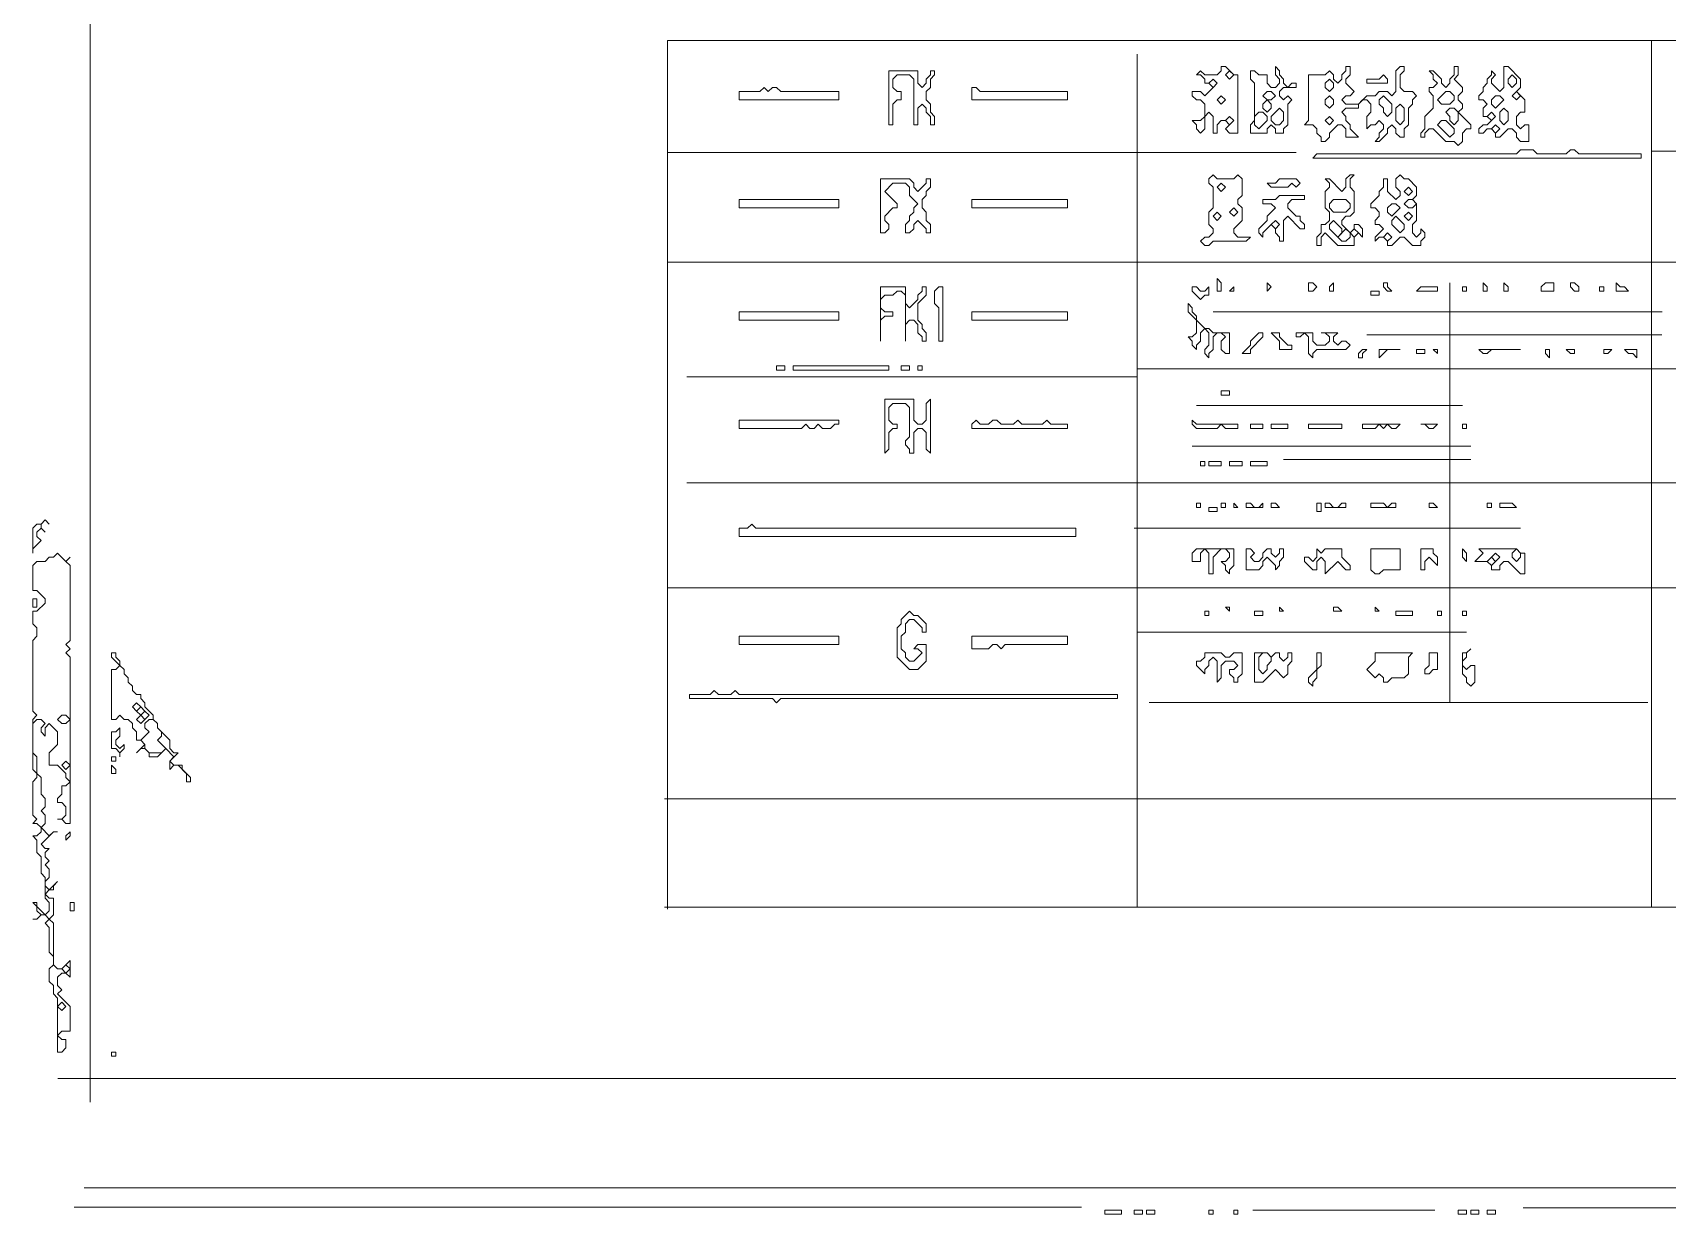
# Model space of a CAD drawing. Extents: x 12 to 2459, y 13 to 1740.
# Drawn here: x 12 to 405.3, y 18 to 302.1 of the extents above; entities that cross this region are included whole.
import ezdxf

# ---------------------------------------------------------------- set-up
doc = ezdxf.new("R2010")
doc.units = 0
for name, color, linetype, lineweight in [('TRACE_CURVE', 6, 'Continuous', 0), ('TRACE_STRAIGHT', 5, 'Continuous', 0), ('TRACE_TEXT_SYMBOL', 6, 'Continuous', 0)]:
    doc.layers.add(name, color=color, linetype=linetype, lineweight=lineweight)

msp = doc.modelspace()

# ---------------------------------------------------------------- linework, layer by layer
at = {"layer": 'TRACE_CURVE', "color": 6}
for points in [[(18, 177), (17, 176), (16, 176), (15, 175), (13, 175), (12, 174), (12, 168), (13, 168), (15, 166), (15, 165), (13, 163), (12, 163), (12, 160), (13, 159), (13, 157), (12, 156), (12, 139), (13, 138), (12, 137), (12, 125), (13, 124), (13, 123), (12, 122), (12, 114), (13, 113), (12, 112), (13, 112), (14, 111), (14, 110), (13, 109), (12, 109), (13, 108), (13, 105), (14, 104), (14, 100), (15, 99), (15, 94), (16, 93), (16, 91), (15, 90), (13, 92), (13, 93), (12, 93), (13, 92), (13, 91), (14, 90), (13, 89), (12, 89), (13, 89), (14, 90), (15, 90), (16, 89), (15, 88), (16, 87), (16, 81), (17, 80), (17, 78), (16, 77), (16, 74), (17, 73), (17, 71), (18, 70), (18, 57), (19, 57)], [(15, 135), (16, 136), (18, 134), (18, 131), (16, 129), (16, 126), (18, 126), (20, 124), (20, 123), (21, 122), (20, 121), (19, 121), (19, 119), (18, 118), (18, 117), (19, 117), (20, 116), (20, 114), (19, 113), (18, 113), (19, 113), (20, 112), (21, 112), (21, 152), (20, 153), (21, 154), (20, 155), (21, 156), (21, 174), (20, 175), (21, 176), (20, 175), (18, 177)], [(19, 57), (20, 58), (20, 60), (19, 60), (18, 61), (19, 62), (21, 62), (21, 68), (18, 71), (19, 72), (18, 73), (18, 75), (19, 76), (20, 76), (21, 75), (21, 79), (19, 77), (18, 77), (17, 78), (17, 88), (16, 89), (17, 90), (17, 94), (16, 94), (15, 95), (16, 96), (17, 96), (17, 97), (18, 98), (16, 96), (15, 97), (15, 98), (16, 99), (16, 101), (15, 102), (16, 103), (15, 104), (15, 105), (16, 106), (15, 106), (14, 107), (17, 110), (18, 110), (17, 110), (16, 109), (14, 111), (15, 112), (15, 114), (14, 115), (15, 116), (15, 118), (14, 119), (14, 123), (13, 124), (13, 128), (12, 129), (12, 136), (13, 137), (14, 137), (15, 136), (14, 135), (14, 134), (15, 133), (15, 135)]]:
    msp.add_lwpolyline(points, dxfattribs=at)
for points in [[(18, 137), (19, 138), (20, 138), (21, 137), (20, 136), (19, 136)], [(19, 126), (20, 127), (21, 126), (20, 125)], [(19, 77), (20, 78), (21, 77), (20, 76)], [(18, 68), (19, 69), (20, 68), (19, 67)]]:
    msp.add_lwpolyline(points, close=True, dxfattribs=at)
at = {"layer": 'TRACE_STRAIGHT', "color": 5}
for p, q in [((25.79, 1614), (25.79, 45)), ((164.73, 300.29), (628, 300.29)), ((164.73, 300.29), (164.73, 91.37)), ((401.5, 300.29), (401.5, 91.84)), ((277.75, 297), (277.75, 91.84)), ((164.73, 273.32), (316, 273.32)), ((401.5, 273.63), (627.8, 273.63)), ((164.73, 247), (627.8, 247)), ((353, 242), (353, 141)), ((296.06, 235), (404.06, 235)), ((333, 229.5), (404, 229.5)), ((277.75, 221.3), (439, 221.3)), ((169.37, 219.38), (277.75, 219.38)), ((292, 212.5), (356, 212.5)), ((291, 202.75), (358, 202.75)), ((313, 199.5), (358, 199.5)), ((169.37, 193.87), (521, 193.87)), ((277, 183), (370, 183)), ((164.73, 168.62), (628, 168.62)), ((277.75, 158), (357, 158)), ((280.62, 141.09), (400.62, 141.09)), ((164, 117.89), (628, 117.89)), ((164, 91.84), (628, 91.84)), ((18.06, 50.64), (1312, 50.64)), ((24.37, 24.38), (2405, 24.38)), ((22, 19.7), (264.37, 19.7)), ((305.62, 18.96), (349.37, 18.96)), ((370.62, 19.54), (938.13, 19.54))]:
    msp.add_line(p, q, dxfattribs=at)
at = {"layer": 'TRACE_TEXT_SYMBOL', "color": 6}
for points in [[(218, 293), (218, 280), (219, 280), (219, 285), (220, 286), (221, 286), (221, 288), (220, 288), (219, 289), (219, 291), (220, 292), (223, 292), (224, 291), (224, 280), (225, 280), (225, 284), (226, 285), (227, 284), (227, 283), (228, 282), (228, 280), (229, 280), (229, 282), (228, 283), (228, 285), (227, 286), (227, 288), (228, 289), (228, 291), (229, 292), (229, 293), (228, 293), (228, 292), (227, 291), (227, 290), (226, 289), (225, 290), (225, 293)], [(298, 294), (298, 293), (297, 292), (294, 292), (293, 293), (292, 292), (293, 292), (294, 291), (294, 290), (295, 290), (296, 289), (294, 287), (293, 288), (291, 288), (291, 287), (292, 286), (293, 286), (294, 285), (294, 282), (293, 281), (291, 281), (292, 280), (292, 279), (293, 278), (294, 279), (294, 282), (295, 283), (296, 282), (296, 278), (297, 278), (297, 280), (298, 281), (299, 281), (300, 280), (299, 279), (300, 278), (302, 278), (302, 292), (301, 292), (299, 294)], [(299, 292), (300, 293), (301, 292), (300, 291)], [(311, 294), (311, 292), (312, 291), (312, 290), (311, 289), (310, 289), (309, 290), (309, 292), (307, 292), (306, 293), (305, 293), (305, 291), (306, 290), (306, 281), (305, 280), (305, 278), (309, 278), (309, 279), (310, 280), (311, 279), (311, 278), (313, 278), (313, 279), (314, 280), (314, 285), (315, 286), (314, 287), (313, 286), (312, 287), (312, 288), (313, 289), (316, 289), (316, 290), (315, 290), (314, 289), (313, 290), (313, 291), (312, 292), (312, 293)], [(337, 292), (336, 291), (333, 291), (333, 290), (338, 290), (338, 291)], [(354, 294), (354, 292), (353, 291), (353, 290), (352, 289), (351, 290), (351, 291), (349, 293), (348, 293), (349, 292), (349, 291), (350, 290), (349, 289), (348, 289), (348, 288), (349, 287), (349, 284), (347, 282), (347, 279), (346, 278), (346, 277), (347, 277), (347, 278), (348, 279), (349, 279), (352, 276), (354, 276), (355, 275), (356, 276), (356, 278), (357, 279), (358, 279), (358, 280), (355, 283), (356, 284), (356, 285), (355, 286), (355, 287), (356, 288), (356, 289), (354, 291), (355, 292), (355, 294)], [(366, 294), (366, 289), (365, 288), (363, 290), (363, 291), (364, 292), (363, 293), (363, 292), (362, 291), (362, 290), (361, 289), (361, 288), (360, 287), (360, 286), (361, 286), (362, 285), (361, 284), (361, 282), (362, 282), (363, 281), (362, 280), (361, 280), (360, 279), (360, 278), (361, 278), (362, 279), (363, 279), (364, 278), (364, 277), (365, 277), (367, 279), (368, 279), (369, 278), (369, 277), (370, 276), (372, 276), (372, 280), (371, 280), (370, 279), (369, 280), (369, 282), (370, 283), (371, 283), (371, 286), (369, 288), (370, 289), (370, 291), (367, 294)], [(367, 291), (368, 292), (369, 291), (369, 290), (368, 289), (367, 290)], [(188, 289), (187, 288), (182, 288), (182, 286), (206, 286), (206, 288), (192, 288), (191, 289), (190, 289), (189, 288)], [(238, 289), (238, 286), (261, 286), (261, 288), (240, 288), (239, 289)], [(295, 290), (296, 291), (297, 290), (296, 289)], [(308, 287), (309, 288), (310, 288), (311, 287), (310, 286), (309, 286)], [(323, 290), (324, 291), (325, 290), (325, 289), (324, 288), (323, 289)], [(352, 288), (353, 288), (354, 287), (354, 286), (353, 285), (351, 285), (350, 286)], [(368, 287), (369, 288), (370, 287), (369, 286)], [(297, 286), (298, 287), (299, 286), (298, 285)], [(308, 285), (309, 286), (310, 285), (310, 284), (309, 283), (308, 284)], [(312, 284), (313, 283), (313, 281), (312, 280), (311, 280), (310, 281), (310, 282)], [(323, 286), (324, 287), (325, 286), (325, 285), (324, 284), (323, 285)], [(336, 286), (337, 287), (339, 285), (339, 283), (338, 282), (337, 283), (337, 284), (336, 285)], [(340, 284), (341, 285), (342, 284), (342, 281), (341, 280), (340, 281)], [(352, 283), (353, 284), (354, 284), (355, 283), (355, 281), (354, 280), (353, 281), (353, 282)], [(363, 286), (364, 287), (365, 287), (366, 286), (364, 284), (363, 285)], [(365, 283), (366, 284), (367, 283), (367, 281), (366, 280), (365, 281)], [(299, 281), (300, 282), (301, 281), (300, 280)], [(306, 282), (307, 283), (308, 283), (309, 282), (309, 281), (307, 279), (306, 280)], [(323, 281), (324, 282), (325, 281), (324, 280)], [(350, 280), (351, 281), (352, 281), (354, 279), (354, 278), (353, 277)], [(362, 282), (363, 283), (364, 282), (363, 281)], [(363, 279), (364, 280), (365, 279), (364, 278)], [(370, 274), (369, 273), (321, 273), (320, 272), (399, 272), (399, 273), (384, 273), (383, 274), (382, 274), (381, 273), (374, 273), (373, 274)], [(296, 268), (295, 267), (295, 266), (296, 265), (296, 260), (295, 259), (295, 256), (296, 255), (296, 254), (295, 253), (294, 253), (293, 252), (294, 251), (295, 251), (296, 252), (304, 252), (305, 253), (302, 253), (301, 254), (301, 255), (303, 257), (303, 260), (302, 261), (302, 262), (303, 263), (303, 267), (302, 268), (301, 267), (297, 267)], [(329, 268), (328, 267), (328, 265), (327, 264), (324, 267), (323, 267), (324, 266), (324, 265), (323, 264), (323, 260), (324, 259), (324, 257), (323, 256), (322, 256), (322, 254), (321, 253), (321, 251), (322, 251), (322, 253), (323, 254), (326, 251), (330, 251), (330, 253), (331, 254), (332, 253), (332, 255), (331, 256), (330, 256), (330, 255), (329, 254), (327, 256), (327, 257), (328, 258), (329, 258), (330, 259), (330, 264), (329, 265), (329, 267), (330, 268)], [(341, 268), (340, 267), (340, 265), (341, 264), (341, 263), (340, 262), (338, 264), (338, 267), (337, 267), (337, 265), (336, 264), (336, 263), (334, 261), (334, 260), (335, 260), (336, 259), (336, 258), (335, 257), (335, 256), (336, 256), (337, 255), (335, 253), (335, 252), (336, 253), (337, 253), (338, 252), (338, 251), (339, 251), (341, 253), (342, 253), (344, 251), (346, 251), (346, 252), (347, 253), (347, 254), (346, 255), (346, 254), (345, 253), (344, 254), (344, 256), (345, 257), (345, 261), (344, 262), (345, 263), (345, 265), (343, 267), (342, 267)], [(216, 267), (216, 254), (217, 254), (218, 255), (218, 256), (217, 257), (217, 258), (219, 260), (220, 260), (220, 261), (217, 264), (219, 266), (222, 266), (223, 265), (223, 263), (225, 261), (224, 260), (224, 259), (223, 258), (223, 257), (222, 256), (222, 254), (223, 254), (224, 255), (224, 256), (225, 257), (227, 255), (227, 254), (228, 254), (228, 256), (227, 257), (227, 259), (226, 260), (226, 262), (227, 263), (227, 264), (228, 265), (228, 267), (227, 267), (227, 266), (225, 264), (224, 265), (224, 266), (223, 267)], [(297, 265), (298, 266), (299, 265), (298, 264)], [(312, 267), (311, 266), (309, 266), (310, 265), (314, 265), (315, 266), (316, 265), (317, 266), (316, 267)], [(342, 264), (343, 265), (344, 264), (343, 263)], [(182, 262), (182, 260), (206, 260), (206, 262)], [(238, 262), (238, 260), (261, 260), (261, 262)], [(300, 259), (301, 260), (302, 259), (301, 258)], [(312, 263), (311, 262), (308, 262), (308, 261), (310, 261), (311, 260), (309, 258), (309, 257), (307, 255), (307, 254), (308, 253), (308, 254), (310, 256), (311, 255), (311, 254), (312, 253), (312, 252), (313, 252), (313, 257), (314, 258), (317, 255), (318, 255), (318, 256), (317, 257), (317, 258), (316, 258), (314, 260), (314, 261), (315, 262), (318, 262), (318, 263)], [(324, 261), (325, 262), (328, 262), (329, 261), (329, 260), (328, 259), (325, 259), (324, 260)], [(338, 260), (339, 261), (340, 261), (341, 260), (339, 258), (338, 259)], [(342, 261), (343, 262), (344, 262), (345, 261), (344, 260), (343, 260)], [(296, 258), (297, 259), (298, 258), (297, 257)], [(310, 256), (311, 257), (312, 256), (311, 255)], [(324, 256), (325, 257), (327, 255), (327, 254), (326, 253), (324, 255)], [(339, 257), (340, 258), (342, 256), (342, 255), (341, 254), (339, 256)], [(342, 258), (343, 259), (344, 258), (343, 257)], [(328, 255), (329, 254), (329, 253), (328, 252), (327, 252), (326, 253)], [(329, 254), (330, 255), (331, 254), (330, 253)], [(337, 253), (338, 254), (339, 253), (338, 252)], [(216, 241), (216, 228), (216, 233), (217, 234), (219, 234), (219, 235), (217, 235), (216, 236), (216, 238), (217, 239), (219, 239), (220, 240), (221, 240), (222, 239), (222, 228), (222, 232), (223, 233), (224, 233), (225, 232), (225, 230), (226, 229), (226, 228), (227, 228), (227, 230), (226, 231), (226, 232), (225, 233), (225, 237), (227, 239), (227, 241), (226, 241), (226, 240), (225, 239), (225, 238), (223, 236), (222, 237), (222, 241)], [(230, 241), (229, 240), (229, 237), (230, 236), (230, 228), (231, 228), (231, 241)], [(291, 241), (291, 240), (293, 238), (294, 239), (295, 239), (295, 241), (294, 240), (293, 240), (292, 241)], [(297, 243), (297, 240), (298, 240), (298, 242)], [(301, 241), (300, 240), (301, 240)], [(309, 242), (309, 240), (310, 241)], [(319, 242), (319, 240), (320, 240), (321, 241), (320, 242)], [(325, 242), (324, 241), (324, 240), (325, 240)], [(334, 240), (336, 240), (336, 239), (334, 239)], [(337, 242), (337, 241), (338, 240), (339, 240), (338, 241), (338, 242)], [(346, 241), (345, 240), (350, 240), (350, 241)], [(356, 241), (357, 241), (357, 240), (356, 240)], [(361, 242), (361, 240), (362, 240), (362, 241)], [(366, 242), (366, 240), (367, 240), (367, 241)], [(376, 242), (375, 241), (375, 240), (378, 240), (378, 242)], [(382, 242), (382, 241), (383, 240), (384, 240), (384, 241), (383, 242)], [(389, 241), (389, 240), (390, 240), (390, 241)], [(393, 242), (393, 240), (396, 240), (395, 241), (394, 241)], [(290, 237), (290, 235), (292, 233), (292, 230), (291, 229), (290, 229), (291, 228), (291, 227), (292, 226), (292, 227), (293, 228), (293, 230), (294, 231), (295, 230), (295, 227), (294, 226), (294, 225), (295, 224), (295, 225), (296, 226), (296, 229), (297, 230), (298, 230), (299, 229), (298, 228), (298, 226), (299, 225), (300, 225), (300, 230), (296, 230), (295, 231), (294, 231), (292, 233), (292, 234), (291, 235), (291, 236)], [(182, 235), (182, 233), (206, 233), (206, 235)], [(238, 235), (238, 233), (261, 233), (261, 235)], [(307, 230), (305, 228), (305, 227), (303, 225), (305, 225), (305, 226), (308, 229), (308, 230)], [(310, 230), (312, 228), (312, 226), (315, 226), (315, 227), (314, 227), (312, 229), (312, 230)], [(316, 230), (316, 229), (317, 229), (318, 230), (319, 229), (319, 225), (320, 224), (320, 225), (321, 226), (328, 226), (329, 227), (328, 228), (327, 228), (326, 227), (325, 228), (325, 229), (326, 230), (322, 230), (323, 230), (324, 229), (324, 228), (323, 227), (321, 227), (320, 228), (320, 230)], [(332, 226), (331, 225), (331, 224), (332, 224), (332, 225), (333, 226)], [(336, 226), (336, 224), (338, 226), (341, 226)], [(345, 226), (347, 226), (347, 225), (345, 225)], [(349, 226), (350, 225), (350, 226)], [(360, 226), (361, 225), (362, 225), (363, 226), (370, 226)], [(376, 226), (376, 225), (377, 224), (377, 226)], [(381, 226), (382, 225), (383, 225), (383, 226)], [(390, 226), (390, 225), (391, 225), (392, 226)], [(395, 226), (396, 225), (397, 225), (398, 224), (398, 226)], [(191, 222), (193, 222), (193, 221), (191, 221)], [(195, 222), (218, 222), (218, 221), (195, 221)], [(221, 222), (223, 222), (223, 221), (221, 221)], [(225, 222), (226, 222), (226, 221), (225, 221)], [(217, 214), (217, 201), (218, 202), (218, 206), (219, 207), (220, 207), (220, 208), (219, 208), (218, 209), (218, 212), (219, 213), (222, 213), (223, 212), (223, 205), (222, 204), (222, 203), (223, 202), (223, 201), (224, 201), (224, 206), (225, 207), (226, 207), (227, 206), (227, 202), (228, 201), (228, 214), (227, 213), (227, 209), (226, 208), (225, 208), (224, 209), (224, 214)], [(298, 216), (300, 216), (300, 215), (298, 215)], [(182, 209), (182, 207), (197, 207), (198, 208), (199, 207), (200, 207), (201, 208), (202, 207), (204, 207), (205, 208), (206, 208), (206, 209)], [(239, 209), (238, 208), (238, 207), (261, 207), (261, 208), (257, 208), (256, 209), (255, 208), (250, 208), (249, 209), (248, 208), (245, 208), (244, 209), (243, 209), (242, 208), (240, 208)], [(291, 209), (291, 208), (292, 207), (297, 207), (298, 208), (299, 207), (302, 207), (302, 208), (292, 208)], [(305, 208), (305, 207), (308, 207), (308, 208)], [(310, 208), (310, 207), (314, 207), (314, 208)], [(319, 208), (319, 207), (327, 207), (327, 208)], [(332, 208), (332, 207), (335, 207), (336, 208), (337, 207), (338, 208), (339, 207), (340, 207), (341, 208)], [(346, 208), (347, 208), (348, 207), (349, 207), (350, 208)], [(356, 208), (356, 207), (357, 207), (357, 208)], [(293, 199), (294, 199), (294, 198), (293, 198)], [(295, 199), (298, 199), (298, 198), (295, 198)], [(300, 199), (303, 199), (303, 198), (300, 198)], [(305, 199), (309, 199), (309, 198), (305, 198)], [(292, 189), (292, 188), (293, 188), (293, 189)], [(298, 189), (298, 188), (299, 188), (299, 189)], [(301, 189), (301, 188), (302, 188)], [(304, 189), (304, 188), (308, 188), (308, 189), (307, 188), (306, 188), (305, 189)], [(310, 189), (310, 188), (312, 188), (311, 189)], [(321, 189), (322, 189), (322, 187), (321, 187)], [(323, 189), (323, 188), (328, 188), (328, 189), (327, 189), (326, 188), (325, 188), (324, 189)], [(334, 189), (334, 188), (340, 188), (340, 189), (339, 189), (338, 188), (337, 189)], [(348, 189), (348, 188), (350, 188), (349, 189)], [(362, 189), (362, 188), (363, 188), (363, 189)], [(365, 189), (365, 188), (369, 188), (368, 189)], [(15, 185), (14, 184), (13, 184), (12, 183), (12, 177), (12, 178), (14, 180), (13, 181), (13, 182), (14, 183), (15, 182), (14, 183), (14, 184), (15, 185), (16, 184)], [(295, 188), (297, 188), (297, 187), (295, 187)], [(185, 184), (184, 183), (182, 183), (182, 181), (263, 181), (263, 183), (186, 183)], [(292, 178), (291, 177), (291, 175), (293, 175), (293, 177), (294, 178), (295, 177), (295, 172), (296, 172), (296, 176), (298, 178), (299, 178), (300, 177), (300, 176), (299, 175), (298, 175), (299, 174), (299, 173), (300, 172), (300, 173), (301, 174), (301, 178)], [(304, 178), (304, 173), (307, 173), (308, 174), (308, 175), (309, 176), (311, 174), (311, 173), (312, 174), (312, 175), (313, 176), (313, 178), (312, 178), (312, 177), (311, 176), (310, 177), (310, 178), (309, 178), (308, 177), (308, 176), (307, 175), (306, 175), (305, 176), (306, 177), (305, 178)], [(321, 178), (321, 176), (320, 175), (319, 176), (318, 176), (318, 175), (320, 173), (321, 173), (321, 175), (322, 176), (323, 175), (323, 172), (326, 175), (328, 173), (329, 173), (329, 174), (327, 176), (327, 178), (323, 178), (322, 177)], [(334, 178), (334, 173), (335, 172), (336, 172), (337, 173), (341, 173), (341, 178)], [(346, 178), (346, 173), (347, 173), (347, 175), (348, 176), (350, 174), (350, 176), (349, 177), (349, 178)], [(356, 178), (356, 176), (357, 175), (357, 177)], [(360, 178), (361, 177), (359, 175), (362, 175), (363, 174), (363, 173), (365, 173), (365, 174), (366, 175), (367, 175), (370, 172), (371, 172), (371, 177), (370, 177), (369, 178)], [(363, 176), (364, 177), (365, 176), (364, 175)], [(368, 177), (369, 178), (370, 177), (370, 176), (369, 175), (368, 176)], [(362, 175), (363, 176), (364, 175), (363, 174)], [(12, 166), (13, 166), (13, 164), (12, 164)], [(223, 163), (221, 161), (221, 160), (220, 159), (220, 152), (223, 149), (225, 149), (227, 151), (227, 155), (225, 155), (224, 154), (225, 154), (226, 153), (224, 151), (223, 151), (222, 152), (222, 153), (221, 154), (221, 157), (222, 158), (222, 160), (223, 161), (224, 161), (226, 159), (226, 158), (227, 158), (227, 160), (225, 162), (224, 162)], [(294, 163), (295, 163), (295, 162), (294, 162)], [(299, 164), (300, 163), (300, 164)], [(306, 163), (308, 163), (308, 162), (306, 162)], [(312, 164), (312, 163), (313, 163)], [(325, 164), (325, 163), (327, 163), (326, 164)], [(335, 164), (335, 163), (336, 163)], [(340, 163), (344, 163), (344, 162), (340, 162)], [(350, 163), (351, 163), (351, 162), (350, 162)], [(356, 163), (357, 163), (357, 162), (356, 162)], [(182, 157), (182, 155), (206, 155), (206, 157)], [(238, 157), (238, 154), (242, 154), (243, 155), (244, 155), (245, 154), (246, 155), (261, 155), (261, 157)], [(358, 154), (357, 153), (356, 153), (356, 148), (357, 147), (357, 146), (358, 145), (359, 146), (359, 150), (358, 150), (357, 149), (356, 150), (356, 151), (357, 152), (357, 153)], [(31, 153), (31, 152), (33, 150), (32, 149), (31, 149), (31, 137), (32, 137), (33, 138), (34, 137), (35, 137), (36, 136), (36, 135), (37, 134), (37, 132), (38, 132), (39, 131), (37, 129), (38, 130), (39, 130), (40, 129), (40, 128), (42, 128), (44, 130), (46, 128), (45, 127), (45, 125), (46, 126), (47, 126), (49, 124), (49, 122), (50, 122), (50, 123), (48, 125), (48, 126), (46, 126), (45, 127), (47, 129), (46, 129), (45, 130), (45, 132), (42, 135), (42, 136), (41, 137), (41, 138), (39, 140), (39, 141), (38, 142), (38, 143), (37, 143), (36, 144), (36, 145), (35, 146), (35, 147), (34, 148), (34, 149), (33, 150), (33, 151), (32, 152), (32, 153)], [(294, 153), (294, 152), (293, 151), (292, 151), (292, 150), (294, 148), (294, 149), (295, 150), (295, 151), (296, 152), (297, 151), (297, 146), (298, 147), (298, 150), (299, 151), (301, 151), (302, 150), (301, 149), (300, 149), (300, 148), (301, 147), (301, 146), (302, 146), (302, 147), (303, 148), (303, 153), (301, 153), (300, 152), (299, 152), (298, 153)], [(306, 153), (306, 146), (308, 146), (311, 149), (313, 147), (314, 148), (314, 150), (315, 151), (315, 153), (314, 153), (314, 152), (313, 151), (312, 152), (312, 153), (311, 153), (310, 152), (309, 153)], [(307, 152), (308, 153), (309, 153), (310, 152), (310, 151), (309, 150), (309, 149), (308, 148), (307, 149)], [(321, 153), (321, 149), (319, 147), (319, 146), (320, 145), (320, 146), (321, 147), (321, 149), (322, 150), (322, 153)], [(335, 153), (335, 151), (333, 149), (335, 147), (336, 148), (337, 147), (337, 146), (338, 146), (339, 147), (342, 147), (343, 148), (343, 152), (344, 153)], [(348, 153), (348, 150), (347, 149), (347, 148), (348, 148), (349, 149), (350, 149), (350, 153)], [(176, 144), (175, 143), (170, 143), (170, 142), (190, 142), (191, 141), (192, 142), (273, 142), (273, 143), (182, 143), (181, 144), (180, 143), (177, 143)], [(36, 140), (37, 141), (38, 140), (37, 139)], [(37, 139), (38, 140), (39, 139), (38, 138)], [(37, 137), (38, 138), (39, 137), (38, 136)], [(38, 138), (39, 139), (40, 138), (39, 137)], [(33, 135), (32, 134), (31, 134), (31, 130), (32, 130), (33, 129), (33, 128), (33, 129), (34, 130), (34, 131), (33, 130), (32, 131), (32, 132), (33, 133)], [(39, 136), (40, 137), (41, 137), (42, 136), (42, 135), (43, 134), (43, 133), (42, 132), (44, 130), (43, 129), (40, 129), (39, 130), (39, 131), (38, 132), (40, 134), (39, 135)], [(31, 128), (32, 128), (32, 127), (31, 127)], [(31, 126), (31, 124), (32, 124), (32, 125)], [(21, 110), (20, 109), (20, 108), (21, 109)], [(21, 93), (22, 93), (22, 91), (21, 91)], [(31, 57), (32, 57), (32, 56), (31, 56)], [(270, 19), (274, 19), (274, 18), (270, 18)], [(277, 19), (279, 19), (279, 18), (277, 18)], [(280, 19), (282, 19), (282, 18), (280, 18)], [(295, 19), (296, 19), (296, 18), (295, 18)], [(301, 19), (302, 19), (302, 18), (301, 18)], [(355, 19), (357, 19), (357, 18), (355, 18)], [(358, 19), (360, 19), (360, 18), (358, 18)], [(362, 19), (364, 19), (364, 18), (362, 18)]]:
    msp.add_lwpolyline(points, close=True, dxfattribs=at)
for points in [[(328, 294), (328, 293), (327, 292), (327, 291), (326, 290), (325, 291), (325, 292), (324, 293), (323, 292), (319, 292), (319, 281), (318, 280), (320, 280), (321, 279), (321, 278), (322, 277), (322, 276), (323, 276), (324, 277), (324, 278), (326, 280), (327, 280), (328, 279), (328, 277), (331, 277), (329, 279), (329, 280), (328, 281), (328, 282), (327, 283), (328, 284), (331, 284), (331, 285), (332, 286), (333, 286), (334, 285), (334, 283), (333, 282), (333, 279), (334, 280), (335, 280), (336, 281), (337, 280), (337, 279), (336, 278), (336, 277), (335, 276), (336, 276), (338, 278), (338, 279), (339, 280), (340, 279), (340, 278), (341, 277), (342, 277), (342, 279), (343, 280), (343, 284), (344, 285), (344, 286), (345, 287), (344, 288), (342, 288), (341, 289)], [(341, 289), (341, 292), (342, 293), (342, 294), (341, 294), (340, 293), (340, 288), (339, 287), (338, 288), (336, 288), (335, 287), (333, 287), (331, 285), (328, 285), (327, 286), (328, 287), (329, 287), (330, 288), (328, 290), (328, 291), (329, 292), (329, 294), (328, 294)]]:
    msp.add_lwpolyline(points, dxfattribs=at)

doc.saveas('drawing.dxf')
